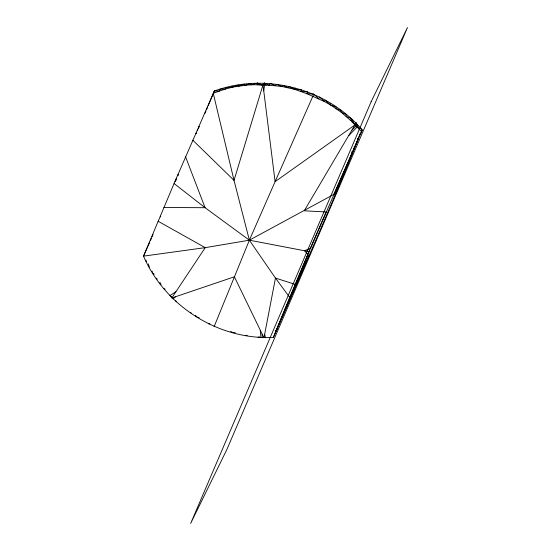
<?xml version="1.0" encoding="UTF-8"?>
<svg xmlns="http://www.w3.org/2000/svg" width="551" height="551" viewBox="0 0 551 551"><rect width="100%" height="100%" fill="white"/><g stroke="black" fill="none" stroke-linecap="round" stroke-linejoin="round"><path stroke-width="0.83" d="M360.189 134.878L362.241 129.912C326.86 88.422 265.637 72.236 214.353 91.005L174.061 183.524L143.522 256.132C165.121 306.28 218.83 340.181 273.344 337.398L274.109 335.834C303.05 268.489 333.741 201.473 360.258 133.308M334.181 193.435L334.85 195.006L354.135 149.073L354.252 146.559M160.059 282.236L159.962 283.421L161.14 284.316M214.098 326.702L249.369 240.188L275.101 181.658L263.757 90.867L264.528 85.116L264.294 82.953L269.088 85.212L281.706 86.466L294.51 89.31L306.824 93.677L324.635 101.659L330.38 104.855L341.221 112.259L350.767 120.6L361.47 131.475L333.837 194.393L249.369 240.188L205.227 247.647L143.522 256.132L149.693 242.261M273.344 337.398L289.73 297.45L275.466 278.076L249.369 240.188L234.023 180.377L213.251 93.271L225.635 88.959L231.985 87.354L232.136 86.245M174.061 183.524L205.082 207.706L249.369 240.188L304.407 250.739L310.399 248.37L326.185 211.949L304.255 210.806L354.954 124.946L351.187 118.493L346.18 116.351L346.283 114.477L341.221 112.259L341.2 110.613L335.931 108.402L335.958 106.922L330.38 104.855L330.579 103.416M208.209 105.661L214.353 91.005L219.381 90.936L220.125 89.2L225.635 88.959L226.062 87.609C236.448 87.223 246.614 84.151 257.097 84.84L257.365 83.125L262.91 85.123L269.088 85.212L270.493 83.532L275.328 85.646L276.74 84.351L281.706 86.466L283.014 85.405L288.132 87.692L289.282 86.7L294.51 89.31L301.693 89.971L300.75 91.308L307.809 91.934L306.824 93.677L313.808 94.104L318.733 98.836L319.477 96.99L324.635 101.659L325.076 100.096L330.38 104.855M350.767 120.6L351.187 118.493L353.949 123.858M213.946 92.671L214.353 91.005M175.156 181.699L176.637 178.159M198.994 127.033L199.152 126.585L198.877 127.143M177.98 175.314L178.214 174.743M196.066 133.631L196.308 133.06M354.135 149.073L358.77 137.867L309.049 251.497L289.73 297.45M160.389 216.97L160.706 216.206M198.436 128.362L198.759 127.605M204.979 113.375L205.95 111.061M206.597 109.518L207.569 107.204M309.745 250.078L275.955 331.185L276.561 329.959L275.624 330.827M276.561 329.953L308.87 255.705L306.48 256.594M197.416 130.442L197.843 129.471M150.368 240.718L151.373 238.397M152.048 236.847L153.061 234.526M175.686 180.618L176.038 179.826M196.184 133.521L196.466 132.901M177.821 175.48L178.29 174.453M175.218 181.637L175.404 181.238M313.808 94.104L275.101 181.658L354.954 124.946L355.884 122.639L359.273 129.106L360.506 127.811L361.904 130.587L361.47 131.475M361.904 130.587L362.241 129.912M171.058 296.39L171.843 297.871L205.227 247.647L158.096 221.24M276.237 329.87L277.305 328.534M282.608 315.055L283.655 313.746M294.51 89.31L295.508 88.222M285.142 308.119L286.933 306.26M348.838 135.518L357.165 127.019L355.884 122.639L356.104 126.014L352.027 130.139M173.007 298.931L175.652 296.707L234.382 276.795L263.984 337.791L275.466 278.076L295.184 284.378M358.742 137.833L357.675 138.556L358.15 139.134M169.846 295.639L175.927 291.734M231.985 87.354L238.321 85.109L238.383 86.135L244.61 84.207L244.768 85.315L250.974 83.545L251.029 84.888L257.365 83.125L261.484 85.019L262.91 85.123L264.294 82.953L266.037 85.123M171.843 297.871L175.652 296.707M258.033 337.233L259.521 336.875M245.691 335.414L247.247 335.304M163.888 207.493L205.082 207.706L185.57 156.835M257.097 84.84L261.484 85.019M235.27 332.701L232.88 332.597L230.662 331.378M208.34 323.712L209.869 323.871M309.049 251.497L304.407 250.739L307.864 254.3M199.2 317.775L197.003 317.052L195.343 315.399M294.413 284.901L295.908 285.707M163.867 288.51L165.142 289.282M257.365 83.125L260.031 84.937M156.195 278.117L157.31 279.123M192.788 140.188L234.023 180.377L262.91 85.123L263.757 90.867M153.178 273.234L154.252 274.322M190.467 312.286L191.5 313.423M175.555 300.364L176.354 301.845M170.218 295.377L170.851 296.769M351.187 118.493L352.902 122.763M152.028 271.099L152.634 272.69M148.343 263.901L149.328 267.194M264.666 334.243L265.472 337.763M145.96 260.106L146.284 261.663M260.251 330.338L260.974 337.536M262.097 334.161L262.428 337.673M351.862 151.69L352.006 154.197M371.16 101.68L190.646 523.45L226.964 449.32L407.478 27.55L371.16 101.68"/></g></svg>
